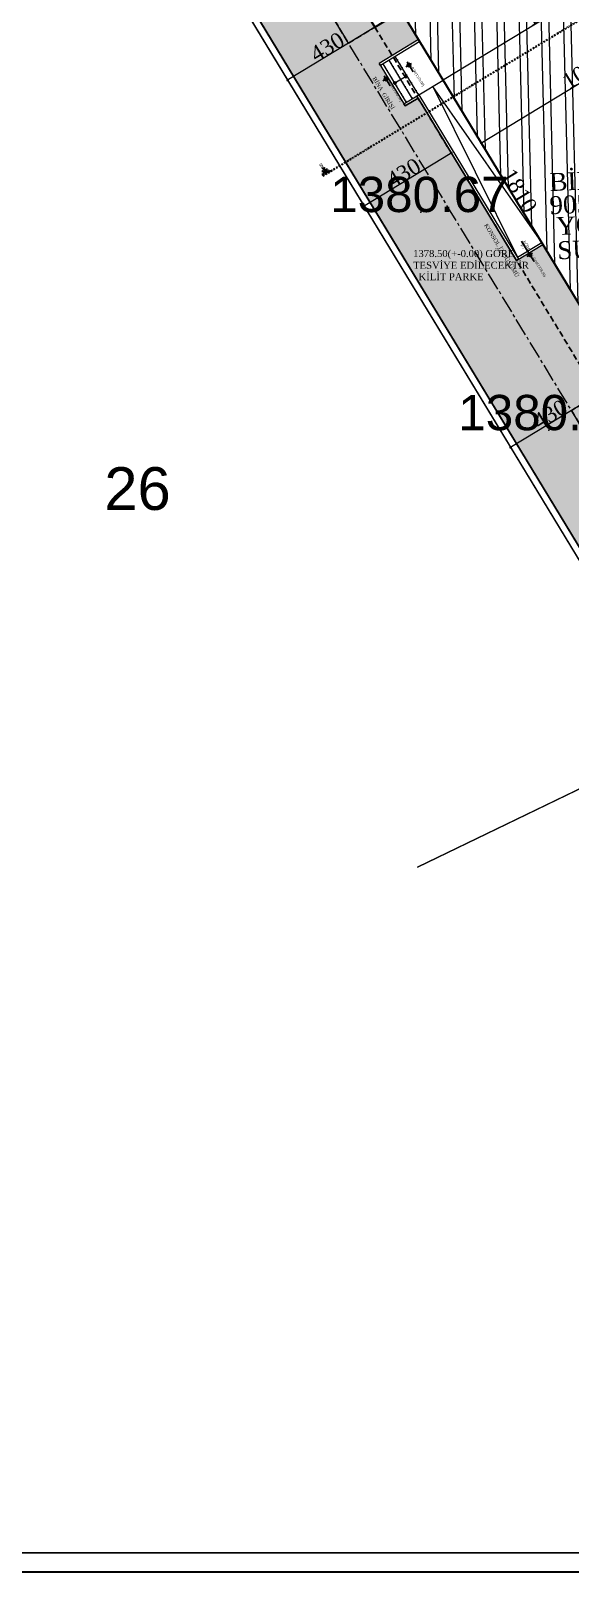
# Model space of a CAD drawing. Header units: millimetres. Extents: x 2232 to 85269, y -3593 to 5869.
# Drawn here: x 4351 to 4919, y 1369 to 2992 of the extents above; entities that cross this region are included whole.
import ezdxf

# ---------------------------------------------------------------- set-up
doc = ezdxf.new("R2010")
doc.units = ezdxf.units.MM
for name, pattern in [('CENTER2', [112.5, 75, -12.5, 12.5, -12.5]), ('DASHDOT2', [12.7, 6.35, -3.175, 0, -3.175]), ('DOTX2', [0.5, 0, -0.5]), ('HIDDEN', [0.375, 0.25, -0.125])]:
    doc.linetypes.add(name, pattern=pattern)
for name, color, linetype, lineweight in [('03_PARSEL_ALN_YENI', 40, 'Continuous', 0), ('@03_PARSEL', 40, 'Continuous', 0), ('görünüş', 201, 'Continuous', 18), ('iz', 1, 'DOTX2', 20), ('kesit çizgisi', 1, 'DASHDOT2', 40), ('Kiris', 7, 'Continuous', 30), ('NKOT', 1, 'Continuous', 0), ('NOKTA', 30, 'Continuous', 0), ('sıva iç', 21, 'Continuous', 0), ('tarama', 251, 'Continuous', 0), ('taramaa', 8, 'Continuous', 13), ('TEVHID', 4, 'Continuous', 0), ('TK_PARSEL', 2, 'Continuous', 0), ('yazı', 11, 'Continuous', 20), ('çerceve', 4, 'Continuous', 30), ('ölçü iç', 170, 'Continuous', 9), ('ÖLÇÜ İÇ', 7, 'Continuous', 9)]:
    doc.layers.add(name, color=color, linetype=linetype, lineweight=lineweight)
doc.layers.add('Kot', color=7, linetype='Continuous')
doc.layers.add('Yazi', color=7, linetype='Continuous')
doc.styles.add('ROMANT', font='times.ttf')
doc.styles.get("Standard").update_dxf_attribs({"font": 'arial.ttf'})
doc.styles.add('times new roman tur_1_18', font='times.ttf', dxfattribs={"height": 0.2})
doc.styles.add('Times roman', font='times.ttf')
doc.dimstyles.new('VAZİYET ÖLÇÜ', dxfattribs={"dimtxt": 65, "dimasz": 5, "dimexe": 5, "dimexo": 0, "dimgap": 0, "dimtad": 1, "dimdec": 0, "dimzin": 3, "dimdsep": 46, "dimtxsty": 'ROMANT', "dimblk": 'fm-dim', "dimcen": 9, "dimdle": 1.25, "dimse1": 1, "dimse2": 1, "dimaunit": 1, "dimadec": 4, "dimazin": 0, "dimtfac": 0.75, "dimtdec": 0, "dimtix": 1, "dimtofl": 0, "dimtmove": 2, "dimatfit": 3, "dimldrblk": '11_AR2', "dimfxl": 1, "dimtvp": 1, "dimtolj": 1, "dimtzin": 3, "dimarcsym": 0})

# ---------------------------------------------------------------- blocks, each defined once
blk = doc.blocks.new('DFGDFG')
at = {"layer": 'taramaa'}
h = blk.add_hatch(dxfattribs=at)
h.set_pattern_fill('AR-HBONE', color=256, scale=8)
h.set_pattern_definition([(45, (-15000, 0), (0, 45.254834), [96, -32]), (135, (-14977.373, 22.627), (4e-15, 45.254834), [96, -32])])
h.paths.add_polyline_path([(1067876.7, -443564.3), (1067765.6, -443631.7), (1068250.8, -444431), (1068332.1, -444381.7), (1068604.5, -444830.4), (1068181.4, -445087.3), (1065726.7, -441044.1), (1066149.8, -440787.2), (1066422.3, -441236), (1066341.1, -441285.3), (1066826.3, -442084.6), (1066937.4, -442017.1), (1067010.1, -442136.8), (1066844.7, -442237.2), (1066953.7, -442416.7), (1067007.9, -442383.7), (1067423.1, -443067.6), (1067534.2, -443000.1)])
at = {"layer": '03_PARSEL_ALN_YENI', "lineweight": 0}
blk.add_lwpolyline([(1070022.9, -441665.3), (1069667.6, -441172.2), (1069560.8, -441035.9), (1069052.4, -440386.9), (1068553.4, -439856.7), (1068392.7, -439700.1), (1067605.2, -439016.3), (1067292.8, -439091.7), (1066795.5, -439279.9), (1066513.3, -439474.7), (1065424.5, -440604.1), (1065466, -440672.6), (1068138.6, -445074.7), (1068304.5, -445347.9), (1069448.3, -447231.5), (1070160.1, -446918.5), (1072090, -445796.9), (1070882.5, -443196.1)], close=True, dxfattribs=at)
blk.add_lwpolyline([(1065462.1, -440608.3), (1065462.1, -440608.3), (1065491.7, -440657), (1068164.2, -445059.1), (1068330.2, -445332.4), (1069460.3, -447193.5), (1070146.5, -446891.7), (1072051.2, -445784.7), (1070855.7, -443209.8), (1069997.6, -441681.5), (1069643.6, -441190.2), (1069537.2, -441054.4), (1069029.6, -440406.4), (1068532, -439877.8), (1068372.4, -439722.2), (1067569.4, -439024.9)], dxfattribs=at)
at = {"layer": '@03_PARSEL'}
for p, q in [((1065466, -440672.6, -138060.7), (1068138.6, -445074.7, -138060.7)), ((1068138.6, -445074.7, -138060.7), (1067005.1, -445622.5, -138060.7))]:
    blk.add_line(p, q, dxfattribs=at)
at = {"layer": 'taramaa'}
blk.add_lwpolyline([(1067876.7, -443564.3), (1067765.6, -443631.7), (1068250.8, -444431), (1068332.1, -444381.7), (1068604.5, -444830.4), (1068181.4, -445087.3), (1065726.7, -441044.1), (1066149.8, -440787.2), (1066422.3, -441236), (1066341.1, -441285.3), (1066826.3, -442084.6), (1066937.4, -442017.1), (1067010.1, -442136.8), (1066844.7, -442237.2), (1066953.7, -442416.7), (1067007.9, -442383.7), (1067423.1, -443067.6), (1067534.2, -443000.1)], close=True, dxfattribs=at)
at = {"layer": 'TEVHID', "color": 3, "linetype": 'CENTER2', "lineweight": 0, "elevation": -138060.7}
blk.add_lwpolyline([(1068196.7, -440207.3), (1068438.8, -440464.5), (1068672.7, -440713.1), (1068913, -441019.7), (1069267.8, -441472.6), (1069439.6, -441711), (1069600.7, -441934.7), (1070437.1, -443424.1), (1071032.7, -444707.1), (1071444.4, -445593.8), (1069933.2, -446472.1), (1069463.5, -446678.6), (1069132.8, -446134), (1068560.9, -445192.2), (1068395, -444919), (1065908.2, -440822.8), (1066838.6, -439857.8), (1067029.5, -439725.9), (1067440.5, -439570.4), (1067472, -439562.8), (1068054, -440068.2)], close=True, dxfattribs=at)
at = {"layer": 'TK_PARSEL'}
blk.add_polyline3d([(1067005.1, -445622.5, -137263.7), (1068138.6, -445074.7, -137410), (1068304.5, -445347.9, -138060.7), (1069448.3, -447231.5, -137940.7), (1068186.3, -447786.5, -137600.5)], dxfattribs=at)
at = {"layer": 'Yazi'}
blk.add_text('26', height=180, dxfattribs=at).set_placement((1065686.5, -444118.1, -138060.7))
at = {"layer": 'yazı', "ltscale": 5, "char_height": 29.575, "width": 491.261, "attachment_point": 7, "rotation": 0, "style": 'Times roman'}
for s, insert in [('1378.50(+-0.00) GÖRE TESVİYE EDİLECEKTİR', (1066987.5, -443103)), ('KİLİT PARKE', (1067010.3, -443150.5))]:
    blk.add_mtext(s, dxfattribs=dict(at, insert=insert))
blk = doc.blocks.new('YTTYTY')
at = {"layer": 'NOKTA'}
for p in [(1082019.6, -442863.6, 6.4), (1082559.2, -443782.4, -10.1)]:
    blk.add_point(p, dxfattribs=at)
at = {"layer": 'NKOT'}
for s, p in [('1380.67', (1081638.4, -442863.6, 6.4)), ('1380.51', (1082178, -443782.4, -10.1))]:
    blk.add_text(s, height=148.75, dxfattribs=at).set_placement(p)
blk = doc.blocks.new('GFHGFHFG')
at = {"layer": 'tarama'}
h = blk.add_hatch(dxfattribs=at)
h.set_pattern_fill('ANSI33', color=256, style=0)
h.set_pattern_definition([(315, (628955.342, -27331.2996), (-4.49012806, -4.49012806), []), (315, (628959.832, -27331.2996), (-4.49012806, -4.49012806), [3.175, -1.5875])])
h.paths.add_polyline_path([(651484.5, -213045.3), (651515.6, -213026.7), (651515.6, -213063.8)])
h = blk.add_hatch(dxfattribs=at)
h.set_pattern_fill('ANSI33', color=256, angle=-90, style=0)
h.set_pattern_definition([(135, (835082.633, -235926.215), (-4.49012806, -4.49012806), []), (135, (835082.633, -235921.7246), (-4.49012806, -4.49012806), [3.175, -1.5875])])
h.paths.add_polyline_path([(649368.7, -213919.8), (649387.2, -213950.9), (649350.1, -213950.9)])
h = blk.add_hatch(dxfattribs=at)
h.set_pattern_fill('ANSI33', color=256, angle=-90, style=0)
h.set_pattern_definition([(135, (840339.1677, -235926.215), (-4.49012806, -4.49012806), []), (135, (840339.1677, -235921.7246), (-4.49012806, -4.49012806), [3.175, -1.5875])])
h.paths.add_polyline_path([(654625.2, -213919.8), (654643.8, -213950.9), (654606.6, -213950.9)])
h = blk.add_hatch(dxfattribs=at)
h.set_pattern_fill('ANSI33', color=256, style=0)
h.set_pattern_definition([(315, (628955.342, -30313.842), (-4.49012806, -4.49012806), []), (315, (628959.832, -30313.842), (-4.49012806, -4.49012806), [3.175, -1.5875])])
h.paths.add_polyline_path([(651484.5, -216027.8), (651515.6, -216009.2), (651515.6, -216046.4)])
at = {"layer": 'kesit çizgisi', "color": 1}
for p, q in [((651515.6, -213026.7), (651484.5, -213045.3)), ((651484.5, -213045.3), (651515.6, -213063.8)), ((651515.6, -216046.4), (651515.6, -213026.7)), ((649368.7, -213919.8), (649350.1, -213950.9)), ((649350.1, -213950.9), (654643.8, -213950.9)), ((649387.2, -213950.9), (649368.7, -213919.8)), ((654625.2, -213919.8), (654606.6, -213950.9)), ((654643.8, -213950.9), (654625.2, -213919.8)), ((651515.6, -216009.2), (651484.5, -216027.8)), ((651484.5, -216027.8), (651515.6, -216046.4))]:
    blk.add_line(p, q, dxfattribs=at)
for p in [(651466.3, -213038.9), (651466.3, -216021.4)]:
    blk.add_text('B', height=15.8, rotation=270, dxfattribs=at).set_placement(p)
at = {"layer": 'kesit çizgisi', "color": 1, "text_generation_flag": 2}
for p in [(649375.1, -213917.4), (654631.6, -213917.4)]:
    blk.add_text('A', height=15.8, dxfattribs=at).set_placement(p)
blk = doc.blocks.new('fm-dim')
at = {"linetype": 'Continuous'}
for p, q in [((-0.5, 0), (-1, 0)), ((0, 0.5), (0, 2)), ((0, -0.5), (0, -2)), ((0.5, 0), (1, 0))]:
    blk.add_line(p, q, dxfattribs=at)
at = {"color": 9, "linetype": 'Continuous'}
blk.add_circle((0, 0), 0.5, dxfattribs=at)
blk = doc.blocks.new('*D2501')
at = {"layer": 'Defpoints', "color": 0, "transparency": 16777216}
for p in [(1126791.6, -442017.1), (1126791.6, -442017.1), (1127730.9, -443564.3)]:
    blk.add_point(p, dxfattribs=at)
at = {"layer": 'ÖLÇÜ İÇ', "color": 0, "lineweight": -2, "transparency": 16777216}
blk.add_line((1127728.3, -443560), (1126794.2, -442021.4), dxfattribs=at)
at = {"layer": 'ÖLÇÜ İÇ', "color": 0, "lineweight": -2, "transparency": 16777216, "xscale": 5, "yscale": 5, "zscale": 5}
for p, rotation in [((1126791.6, -442017.1), 121.2624292926255), ((1127730.9, -443564.3), 301.2624292926255)]:
    blk.add_blockref('fm-dim', p, dxfattribs=dict(at, rotation=rotation))
at = {"layer": 'ÖLÇÜ İÇ', "color": 0, "transparency": 16777216, "insert": (1127289.5, -442773.5), "char_height": 65, "attachment_point": 5, "rotation": 301.26243, "style": 'ROMANT'}
blk.add_mtext('\\A1;1810', dxfattribs=at)
blk = doc.blocks.new('11_AR2')
blk.add_line((-0.5, 0), (-1, 0))
blk.add_circle((0, 0), 0.5)
blk = doc.blocks.new('*D2517')
at = {"layer": 'Defpoints', "color": 0, "transparency": 16777216}
for p in [(1127619.7, -443631.8), (1127252.2, -443854.9), (1127252.2, -443854.9)]:
    blk.add_point(p, dxfattribs=at)
at = {"layer": 'ÖLÇÜ İÇ', "color": 0, "lineweight": -2, "transparency": 16777216}
blk.add_line((1127615.4, -443634.4), (1127256.5, -443852.3), dxfattribs=at)
at = {"layer": 'ÖLÇÜ İÇ', "color": 0, "lineweight": -2, "transparency": 16777216, "xscale": 5, "yscale": 5, "zscale": 5}
for p, rotation in [((1127619.7, -443631.8), 31.2624293532735), ((1127252.2, -443854.9), 211.2624293532735)]:
    blk.add_blockref('fm-dim', p, dxfattribs=dict(at, rotation=rotation))
at = {"layer": 'ÖLÇÜ İÇ', "color": 0, "transparency": 16777216, "insert": (1127418.8, -443715.1), "char_height": 65, "attachment_point": 5, "rotation": 31.26243, "style": 'ROMANT'}
blk.add_mtext('\\A1;430', dxfattribs=at)
blk = doc.blocks.new('*D2518')
at = {"layer": 'Defpoints', "color": 0, "transparency": 16777216}
for p in [(1126680.5, -442084.5), (1126312.9, -442307.7), (1126312.9, -442307.7)]:
    blk.add_point(p, dxfattribs=at)
at = {"layer": 'ÖLÇÜ İÇ', "color": 0, "lineweight": -2, "transparency": 16777216}
blk.add_line((1126676.2, -442087.1), (1126317.2, -442305.1), dxfattribs=at)
at = {"layer": 'ÖLÇÜ İÇ', "color": 0, "lineweight": -2, "transparency": 16777216, "xscale": 5, "yscale": 5, "zscale": 5}
for p, rotation in [((1126680.5, -442084.5), 31.26242935324289), ((1126312.9, -442307.7), 211.2624293532429)]:
    blk.add_blockref('fm-dim', p, dxfattribs=dict(at, rotation=rotation))
at = {"layer": 'ÖLÇÜ İÇ', "color": 0, "transparency": 16777216, "insert": (1126479.5, -442167.8), "char_height": 65, "attachment_point": 5, "rotation": 31.26243, "style": 'ROMANT'}
blk.add_mtext('\\A1;430', dxfattribs=at)
blk = doc.blocks.new('*D2523')
at = {"layer": 'Defpoints', "color": 0, "transparency": 16777216}
for p in [(1127002.5, -442615), (1126634.9, -442838.1), (1126634.9, -442838.1)]:
    blk.add_point(p, dxfattribs=at)
at = {"layer": 'ÖLÇÜ İÇ', "color": 0, "lineweight": -2, "transparency": 16777216}
blk.add_line((1126998.2, -442617.6), (1126639.2, -442835.5), dxfattribs=at)
at = {"layer": 'ÖLÇÜ İÇ', "color": 0, "lineweight": -2, "transparency": 16777216, "xscale": 5, "yscale": 5, "zscale": 5}
for p, rotation in [((1127002.5, -442615), 31.26242935329013), ((1126634.9, -442838.1), 211.2624293532901)]:
    blk.add_blockref('fm-dim', p, dxfattribs=dict(at, rotation=rotation))
at = {"layer": 'ÖLÇÜ İÇ', "color": 0, "transparency": 16777216, "insert": (1126801.6, -442698.3), "char_height": 65, "attachment_point": 5, "rotation": 31.26243, "style": 'ROMANT'}
blk.add_mtext('\\A1;430', dxfattribs=at)
blk = doc.blocks.new('*D2537')
at = {"layer": 'Defpoints', "color": 0, "transparency": 16777216}
for p in [(1127869.9, -441760.2), (1126968.1, -442307.7), (1126968.1, -442307.7)]:
    blk.add_point(p, dxfattribs=at)
at = {"layer": 'ÖLÇÜ İÇ', "color": 0, "lineweight": -2, "transparency": 16777216}
blk.add_line((1127865.6, -441762.8), (1126972.3, -442305.1), dxfattribs=at)
at = {"layer": 'ÖLÇÜ İÇ', "color": 0, "lineweight": -2, "transparency": 16777216, "xscale": 5, "yscale": 5, "zscale": 5}
for p, rotation in [((1127869.9, -441760.2), 31.26242929260379), ((1126968.1, -442307.7), 211.2624292926038)]:
    blk.add_blockref('fm-dim', p, dxfattribs=dict(at, rotation=rotation))
at = {"layer": 'ÖLÇÜ İÇ', "color": 0, "transparency": 16777216, "insert": (1127401.8, -442005.7), "char_height": 65, "attachment_point": 5, "rotation": 31.26243, "style": 'ROMANT'}
blk.add_mtext('\\A1;1055', dxfattribs=at)
blk = doc.blocks.new('*D2538')
at = {"layer": 'Defpoints', "color": 0, "transparency": 16777216}
for p in [(1128030.7, -442025.2), (1127128.9, -442572.7), (1127128.9, -442572.7)]:
    blk.add_point(p, dxfattribs=at)
at = {"layer": 'ÖLÇÜ İÇ', "color": 0, "lineweight": -2, "transparency": 16777216}
blk.add_line((1128026.5, -442027.8), (1127133.2, -442570.1), dxfattribs=at)
at = {"layer": 'ÖLÇÜ İÇ', "color": 0, "lineweight": -2, "transparency": 16777216, "xscale": 5, "yscale": 5, "zscale": 5}
for p, rotation in [((1128030.7, -442025.2), 31.26242929261458), ((1127128.9, -442572.7), 211.2624292926146)]:
    blk.add_blockref('fm-dim', p, dxfattribs=dict(at, rotation=rotation))
at = {"layer": 'ÖLÇÜ İÇ', "color": 0, "transparency": 16777216, "insert": (1127562.7, -442270.7), "char_height": 65, "attachment_point": 5, "rotation": 31.26243, "style": 'ROMANT'}
blk.add_mtext('\\A1;1055', dxfattribs=at)
blk = doc.blocks.new('RRRR')
at = {"layer": 'ölçü iç'}
h = blk.add_hatch(dxfattribs=at)
h.set_pattern_fill('ANSI32', color=2, scale=250, angle=-133.58981)
h.set_pattern_definition([(271.41019, (0, 0), (93.721606, 2.307185), []), (271.41019, (-30.47, -32.01), (93.721606, 2.307185), [])])
h.paths.add_polyline_path([(1128087.8, -441627.9), (1128248.7, -441892.9), (1128030.7, -442025.2), (1127869.9, -441760.2)])
h.paths.add_polyline_path([(1126004, -440787.2), (1126276.5, -441236), (1126195.3, -441285.3), (1126680.5, -442084.6), (1126791.6, -442017.1), (1127730.9, -443564.3), (1127619.8, -443631.7), (1128105, -444431), (1128186.2, -444381.7), (1128458.7, -444830.4), (1130065.7, -443854.8), (1129793.3, -443406), (1129874.5, -443356.7), (1129389.2, -442557.5), (1129278.1, -442625), (1128338.8, -441077.8), (1128449.9, -441010.3), (1127964.7, -440211.1), (1127883.5, -440260.4), (1127611, -439811.6)])
at = {"layer": 'görünüş'}
for p, q in [((1126739.5, -442224.2), (1126838.1, -442386.6)), ((1126765.2, -442208.6), (1126863.8, -442371)), ((1126713.9, -442239.8), (1126812.5, -442402.2)), ((1126865.5, -442370), (1126968.1, -442307.7)), ((1127383.2, -442991.6), (1126924.4, -442334.2)), ((1126924.4, -442334.2), (1127280.6, -443053.8)), ((1127280.6, -443053.8), (1127383.2, -442991.6))]:
    blk.add_line(p, q, dxfattribs=at)
at = {"layer": 'iz', "ltscale": 10}
for p, q in [((1126741.2, -442223.2), (1126839.8, -442385.6)), ((1126766.9, -442207.6), (1126865.5, -442370)), ((1126715.6, -442238.7), (1126814.2, -442401.1))]:
    blk.add_line(p, q, dxfattribs=at)
at = {"layer": 'iz', "color": 41, "linetype": 'HIDDEN', "lineweight": 25, "ltscale": 100, "true_color": 0xf4ee51}
blk.add_lwpolyline([(1126004, -440787.2), (1125875.8, -440865.1), (1126148.2, -441313.9), (1126084.1, -441352.8), (1126569.4, -442152), (1126680.5, -442084.6), (1127619.8, -443631.7), (1127508.7, -443699.2), (1127993.9, -444498.4), (1128058, -444459.5), (1128330.5, -444908.3), (1128458.7, -444830.4)], dxfattribs=at)
at = {"layer": 'Kiris', "color": 7}
blk.add_lwpolyline([(1126004, -440787.2), (1126276.5, -441236), (1126195.3, -441285.3), (1126680.5, -442084.6), (1126791.6, -442017.1), (1127730.9, -443564.3), (1127619.8, -443631.7), (1128105, -444431), (1128186.2, -444381.7), (1128458.7, -444830.4), (1130065.7, -443854.8), (1129793.3, -443406), (1129874.5, -443356.7), (1129389.2, -442557.5), (1129278.1, -442625), (1128338.8, -441077.8), (1128449.9, -441010.3), (1127964.7, -440211.1), (1127883.5, -440260.4), (1127611, -439811.6)], close=True, dxfattribs=at)
at = {"layer": 'Kot', "color": 11, "linetype": 'Continuous', "lineweight": -3}
for points in [[(1126815.9, -442231.4), (1126841.4, -442273.3)], [(1126714.5, -442310.6), (1126738.2, -442296.2)], [(1126719.2, -442290.2), (1126744.6, -442332.1)], [(1126811.2, -442251.9), (1126834.9, -442237.5)], [(1127297.8, -442986.1), (1127323.2, -443027.9)], [(1127320.6, -443050.6), (1127344.3, -443036.2)], [(1127325.3, -443030.2), (1127350.8, -443072)]]:
    blk.add_lwpolyline(points, dxfattribs=at)
for centre in [(1126727, -442303), (1126823.7, -442244.3), (1127333.1, -443043)]:
    blk.add_circle(centre, 7.5, dxfattribs=at)
at = {"layer": 'sıva iç'}
for p, q in [((1126864.3, -442136.8), (1126698.9, -442237.2)), ((1126869.5, -442145.3), (1126704, -442245.7)), ((1126704, -442245.7), (1126698.9, -442237.2))]:
    blk.add_line(p, q, dxfattribs=at)
blk.add_lwpolyline([(1126764.9, -442319.9), (1126816.2, -442288.8), (1126804.1, -442286.3), (1126812.5, -442300.1), (1126816.2, -442288.8)], dxfattribs=at)
blk.add_lwpolyline([(1126802.6, -442408.1), (1126865.5, -442370), (1127285.8, -443062.4), (1127277.3, -443067.6), (1126862.1, -442383.7), (1126807.8, -442416.7)], close=True, dxfattribs=at)
blk.add_circle((1126764.9, -442319.9), 5.78, dxfattribs=at)
at = {"layer": 'Kiris', "color": 18, "true_color": 0x000000}
blk.add_blockref('DFGDFG', (59854.2, 0), dxfattribs=at)
at = {"layer": 'NKOT', "color": 18, "true_color": 0x000000}
blk.add_blockref('YTTYTY', (44854.2, 0), dxfattribs=at)
at = {"layer": 'sıva iç', "rotation": 301.262429292626}
blk.add_blockref('GFHGFHFG', (973027.7, 226322.5), dxfattribs=at)
at = {"layer": 'iz', "color": 41, "linetype": 'HIDDEN', "ltscale": 100, "true_color": 0xf4ee51, "style": 'Times roman'}
blk.add_text('KONSOL İZ DÜŞÜMÜ', height=17.28, rotation=301.3777, dxfattribs=at).set_placement((1127140.1, -442918.8))
at = {"layer": 'Kiris', "color": 6, "style": 'times new roman tur_1_18'}
for s, height, p in [('BİNA OTURUM ALANI', 75.264, (1127417.6, -442775.3)), ('905.65 M2', 75.26, (1127417.6, -442872.9)), ('YOL KOTU=+-0.00', 75.264, (1127446.4, -442960.7)), ('SUBASMAN KOTU=+0.50', 75.264, (1127450.7, -443062.8))]:
    blk.add_text(s, height=height, rotation=2.50351, dxfattribs=at).set_placement(p)
at = {"layer": 'Kot', "color": 11, "linetype": 'Continuous', "lineweight": -3, "style": 'times new roman tur_1_18'}
for s, height, p in [('+0.50(1379.00)', 10.667, (1126828.6, -442248.4)), ('+-0.00(1378.50)', 10.667, (1126731.8, -442307.1)), ('%%% 7', 10.67, (1127291.8, -442999.9)), ('EĞİM', 10.67, (1127303.9, -442988)), ('+-0.00(1378.50)', 10.667, (1127337.9, -443047.1))]:
    blk.add_text(s, height=height, rotation=301.26243, dxfattribs=at).set_placement(p)
at = {"layer": 'Yazi', "color": 6, "style": 'Times roman'}
blk.add_text('BİNA  GİRİŞİ', height=17.28, rotation=301.3777, dxfattribs=at).set_placement((1126669.2, -442300.7))
at = {"layer": 'ÖLÇÜ İÇ'}
for p1, p2, picture, middle in [((1127869.9, -441760.2), (1126968.1, -442307.7), '*D2537', (1127401.8, -442005.7)), ((1127730.9, -443564.3), (1126791.6, -442017.1), '*D2501', (1127289.5, -442773.5)), ((1128030.7, -442025.2), (1127128.9, -442572.7), '*D2538', (1127562.7, -442270.7)), ((1126680.5, -442084.5), (1126312.9, -442307.7), '*D2518', (1126479.5, -442167.8)), ((1127002.5, -442615), (1126634.9, -442838.1), '*D2523', (1126801.6, -442698.3)), ((1127619.7, -443631.8), (1127252.2, -443854.9), '*D2517', (1127418.8, -443715.1))]:
    dim = blk.add_aligned_dim(p1=p1, p2=p2, distance=0, dimstyle='VAZİYET ÖLÇÜ', dxfattribs=at)
    dim.commit()
    dim.dimension.update_dxf_attribs({"geometry": picture, "text_midpoint": middle})

msp = doc.modelspace()

# ---------------------------------------------------------------- linework, layer by layer
msp.add_line((3332.4, 1368.7), (79990.7, 1368.7))
at = {"layer": 'çerceve'}
for points in [[(7226.5, 1368.7), (3332.4, 1368.7), (3332.4, 5868.7), (7226.5, 5868.7)], [(7206.5, 1389.2), (3352.4, 1388.7), (3352.4, 5851.3), (7206.5, 5851.3)]]:
    msp.add_lwpolyline(points, close=True, dxfattribs=at)

# ---------------------------------------------------------------- block references
at = {"layer": 'ÖLÇÜ İÇ', "xscale": 0.25, "yscale": 0.25, "zscale": 0.25}
msp.add_blockref('RRRR', (-276957.1, 113516.8), dxfattribs=at)

doc.saveas('drawing.dxf')
